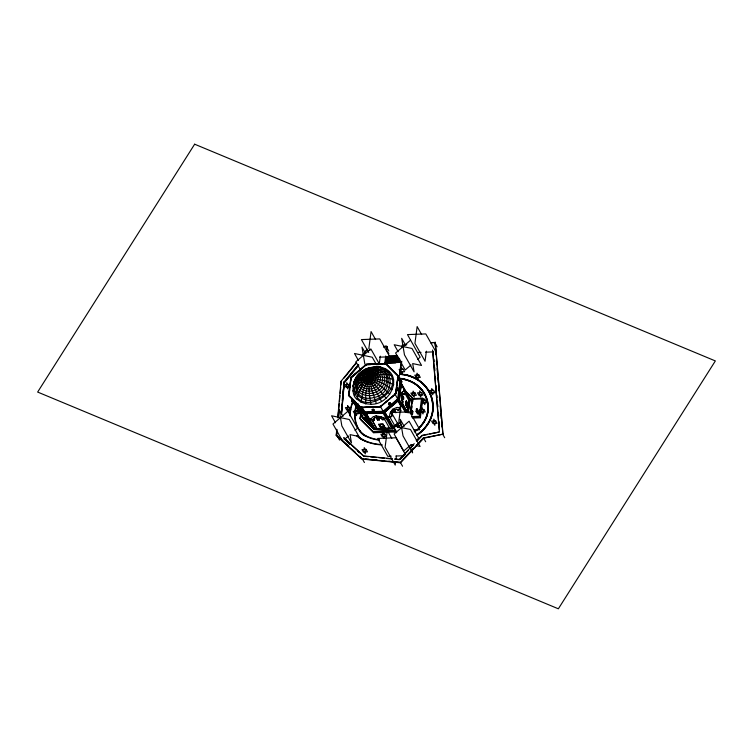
<?xml version="1.0" encoding="UTF-8"?>
<svg xmlns="http://www.w3.org/2000/svg" width="753" height="753" viewBox="0 0 753 753"><rect width="100%" height="100%" fill="white"/><g stroke="black" fill="none" stroke-linecap="round" stroke-linejoin="round"><path stroke-width="1.13" d="M368.349 375.963C368.302 376.735 367.116 375.559 367.624 374.514M397.226 388.972L398.648 391.278L398.864 389.63L398.017 388.124L397.226 388.689M370.278 377.272L370.617 377.818L368.697 376.698L369.412 377.451L368.706 378.053L368.104 377.291L368.292 376.848L368.33 379.361L368.537 377.714L369.394 379.446L370.344 378.806C370.664 376.378 368.029 377.46 370.344 378.806M369.394 379.446L368.716 377.686L369.761 379.305M369.667 376.782C368.236 375.21 370.58 379.992 368.001 377.507C368.405 376.284 369.685 378.533 370.081 379.088M368.066 379.164L368.198 377.018L369.168 377.658L368.81 376.726L367.803 378.467L368.33 379.361M369.234 377.545C367.539 375.709 370.975 377.742 370.288 378.194C368.857 377.959 367.596 375.719 368.311 376.265M368.904 380.105L369.243 393.753L370.909 404.22C390.976 405.218 405.067 373.187 380.98 367.219C373.639 363.793 370.532 370.504 369.422 376.161C360.612 381.112 377.055 380.867 369.422 376.161M368.302 377.686C368.386 377.413 369.139 376.105 369.008 377.639M370.909 404.22L365.694 403.787L360.998 402.111L363.21 390.252L367.859 379.879M369.676 376.848C368.396 376.82 368.518 377.121 369.732 376.933M393.461 427.695L384.821 412.145L393.461 427.695L397.913 423.911M367.295 374.523L367.615 375.239M368.697 377.639L367.53 375.248M368.537 377.611L368.405 376.764L367.878 378.9M430.66 342.596L435.366 342.474L442.99 434.152L423.685 438.227L400.492 462.794L361.967 459.076L336.318 435.422L336.685 429.276M337.758 417.557L341.062 381.253L356.31 362.541M336.318 435.422L336.855 429.558M337.918 417.849L338.455 411.995M338.662 409.651L339.198 403.796M339.415 401.453L339.942 395.598M340.158 393.254L340.695 387.4M340.902 385.056L341.062 381.253M337.005 432.89L336.789 435.215L339.537 440.072M341.495 408.738L341.815 405.265M342.229 400.643L342.549 397.17M342.973 392.548L343.283 389.075M343.707 384.444L343.914 382.138L358.268 364.687M341.269 414.141L344.196 381.94L341.533 413.284M341.495 414.112L344.337 382.882L358.861 365.064M348.055 386.091L347.773 388.877L346.38 386.411L346.757 382.693L348.15 385.159M356.818 412.842L356.527 415.628L355.134 413.152L355.51 409.434L356.913 411.91M365.544 451.047L365.261 453.843L363.868 451.367L364.245 447.649L365.638 450.125M384.397 435.686L384.105 438.481L382.712 436.006L383.089 432.288L384.021 433.935M402.573 371.831L402.384 373.695L400.982 371.22L401.368 367.502L402.3 369.149M414.442 394.506L414.159 397.292L412.757 394.826L413.133 391.108L414.536 393.574M418.329 376.604L418.047 379.39L416.644 376.924L417.021 373.196L418.423 375.672M421.059 394.261L420.776 397.047L419.374 394.581L419.75 390.863L420.682 392.511M423.318 411.166L423.035 413.952L421.642 411.477L422.019 407.759L423.412 410.234M425.097 401.838L424.814 404.634L423.421 402.158L423.798 398.441L425.191 400.916M433.041 391.955L432.759 394.741L431.365 392.275L431.742 388.557L432.674 390.205M435.112 422.508L434.829 425.294L433.436 422.828L433.813 419.11L435.206 421.576M368.019 379.06L368.01 377.215M368.706 377.902L368.217 377.535L367.775 378.59M348.554 395.476L350.842 377.413L366.382 364.217L385.997 363.492L398.196 375.662L395.899 393.734L380.359 406.921L360.753 407.646L348.479 395.344L360.753 407.646M348.874 395.438L351.096 377.498L348.837 395.363M349.439 392.078L349.731 389.875M351.039 379.954L351.331 377.742M398.139 379.568L400.483 381.903L398.215 399.109L383.305 411.769L364.49 412.456L363.981 413.595L351.698 401.311L351.99 399.062M362.955 411.449L352.922 401.528L352.018 401.49L352.197 399.052M360.791 413.228L360.056 418.8L372.933 431.648L393.631 430.876L395.325 429.351M360.819 414.301L360.235 418.724L360.781 414.235M391.72 428.382L374.994 428.796L366.146 413.632L374.843 429.003L391.72 428.382L383.023 413.011M366.419 413.51L369.412 418.922L371.596 418.847A7.634 3.614 7.5 0 1 372.688 417.134A4.876 2.306 7.5 0 1 373.592 416.616M372.198 410.065L372.255 409.651A1.045 0.489 7.5 0 1 372.707 409.312L372.641 409.717A1.045 0.489 7.5 0 0 372.18 410.065L373.046 411.58L372.255 409.651M371.596 418.847L369.422 418.828M372.641 409.717A1.299 0.612 7.5 0 0 372.876 409.641L372.923 409.218M373.102 411.157L374.853 411.505L373.996 409.999A1.045 0.489 7.5 0 0 373.187 409.707L373.243 409.284M379.277 363.991L380.303 356.169M372.067 420.136L374.373 419.958L372.067 420.136L376.801 428.504L389.442 428.033L384.727 419.581L382.355 419.525M376.095 415.863L379.456 416.494A4.876 2.306 7.5 0 1 380.792 416.842A7.634 3.614 7.5 0 1 383.682 418.357L385.922 418.226L383.729 418.395M376.594 418.216L376.622 417.981A1.129 0.537 7.5 0 1 377.046 417.586L377.008 417.821A1.129 0.537 7.5 0 0 376.594 418.216L377.573 419.958L379.38 419.882L378.43 417.915A1.129 0.537 7.5 0 0 377.592 417.557L377.554 417.802A1.129 0.537 7.5 0 1 378.401 418.15L379.38 419.882M377.008 417.821A1.242 0.593 7.5 0 0 377.234 417.727L377.272 417.491M384.67 364.094L385.734 355.981M387.098 346.549C385.432 355.378 390.374 342.681 383.719 346.851M377.573 419.958L376.622 417.981M385.922 357.035L385.404 363.294L395.664 362.918M376.801 428.504L372.076 420.042M385.404 363.294L385.592 361.911L400.408 361.355M388.068 362.174L385.79 362.259L385.969 360.866L399.655 360.367M400.031 359.35L386.345 359.859L385.969 360.866M394.525 359.915L386.553 360.207L386.731 358.852L399.269 358.39M398.506 357.421L387.108 357.844L386.731 358.852M397.744 356.451L387.484 356.828L387.108 357.844M379.7 417.642A5.215 2.475 7.5 0 1 381.489 418.527L381.47 418.621A5.215 2.475 7.5 0 0 379.691 417.736A2.504 1.186 7.5 0 0 379.004 417.557L376.839 417.049L375.192 417.699M384.727 419.581L382.43 419.666M397.989 375.907L395.645 393.64L380.284 406.686L395.899 393.734M397.876 377.084L395.57 393.508M401.998 347.133L402.253 345.175L406.799 344.761M398.563 379.503L398.826 377.488M399.015 378.665L401.114 362.259L401.368 362.711M401.763 361.271L400.05 373.808L404.926 374.589A45.754 37.932 -29.5 0 1 433.173 407.891A34.139 28.303 -29.5 0 1 417.049 435.178M398.196 391.296L398.412 389.649L397.537 388.124L398.017 388.124M352.385 398.798L353.383 400.549L364.791 411.938L383.145 411.26L397.688 398.921L399.89 382.138L397.415 377.752M399.212 397.556L398.836 399.909L399.099 397.518M399.41 395.203L399.711 392.887M400.172 389.414L400.474 387.089M399.429 395.871L399.89 392.388M400.191 390.073L400.662 386.59M400.954 384.388L401.509 381.649L399.156 399.542M363.953 413.548L383.701 412.87L399.316 399.608L401.697 381.573L397.612 377.498L401.669 381.526L398.798 399.834M402.243 402.676L401.876 404.681L402.243 402.676A7.634 2.259 87.9 0 1 401.556 399.203M403.702 391.579L403.966 389.583L403.702 391.579A7.634 2.259 87.9 0 0 402.535 391.786A4.876 1.44 87.9 0 0 402.187 392.417L401.405 394.365L401.471 397.8M403.288 399.344L403.504 397.697L402.497 395.946L403.768 397.688C404.154 401.754 400.869 396.379 402.789 395.956M402.836 404.201L407.665 412.559L409.19 400.991L407.561 412.559L402.836 404.201L402.704 401.048M395.664 461.73L395.221 465.09L385.103 447.197L387.315 430.443L391.814 438.397M395.956 459.499L396.398 456.149M405.735 404.728L406.347 400.812L408.182 404.069C409.34 415.355 402.497 397.697 407.655 408.051M405.82 404.803L406.347 400.812M406.309 401.801L405.867 404.512L407.364 407.091L407.731 404.305L406.309 401.801L407.486 404.399L407.364 407.091M407.458 407.778L407.938 404.154L406.206 401.104M407.862 412.22L409.547 399.448L401.048 383.992M408.004 412.597L409.745 399.372L400.907 383.456M408.154 412.7L409.961 399.043L408.258 397.32M408.324 412.729L410.103 398.902M410.479 413.613L412.531 398.017L410.31 413.576L412.352 398.092L404.361 390.12M410.931 412.87L411.26 410.385L412.145 410.357L412.879 411.656L412.55 414.141L411.675 414.169L410.931 412.87L411.816 412.842L412.55 414.141M411.891 408.201L412.183 405.989M412.766 401.565L413.058 399.354M411.816 412.842L412.145 410.357M416.089 411.467L416.418 408.983L417.266 408.954L418.668 411.439L418.339 413.924L417.491 413.952L416.089 411.467L416.936 411.439L418.339 413.924M416.936 411.439L417.266 408.954M426.377 351.18L425.059 361.233L414.941 343.349L417.143 326.595L421.642 334.539M412.475 418.056L420.343 417.764L419.929 417.021L422.386 398.224L412.268 398.601M420.343 417.764L422.81 398.968L422.386 398.224M369.064 377.573C368.801 376.124 371.125 378.966 368.481 378.674M369.036 376.848L368.659 376.829M360.998 402.111L357.138 399.297C358.268 391.805 362.513 385.169 367.455 379.587M367.812 375.248L367.935 376.453M368.424 377.357L367.709 377.884M357.138 399.297C347.293 393.292 356.762 361.845 367.822 376.801M389.527 371.709C382.176 370.222 374.947 373.883 369.036 377.912C364.264 377.488 358.212 376.764 354.625 380.66L352.865 386.298M367.859 376.378C367.342 375.493 368.594 376.754 367.718 375.851M367.953 375.728L367.728 376.331M368.085 377.357L367.728 378.166M367.784 377.658L368.17 376.98M369.535 376.961L368.706 376.961L369.224 377.197M369.874 377.582L369.008 378.495L368.001 377.997M370.382 377.874L369.572 378.966L368.217 378.872M368.358 380.058L365.732 393.461L365.694 403.787M354.39 395.551L358.117 387.917L363.699 381.931L376.302 371.54L381.931 369.055L385.668 368.895M397.226 388.604L397.509 388.115M367.426 377.215C364.301 376.284 359.35 373.573 356.818 376.829L360.913 372.33M401.453 399.203A4.876 1.44 87.9 0 1 401.368 397.8L401.302 394.374L402.083 392.417A4.876 1.44 87.9 0 1 402.431 391.795M402.582 400.973A5.29 1.562 87.9 0 1 402.121 398.61A2.504 0.744 87.9 0 1 402.074 397.876L402.535 394.393M352.931 391.108C355.52 384.369 362.391 380.566 368.754 378.025M369.328 368.01C392.097 361.412 394.807 393.565 374.203 397.462C350.578 404.032 349.157 370.749 370.382 367.624C367.332 368.622 369.064 373.761 368.857 376.246M357.571 375.888C345.514 390.769 364.97 407.147 379.503 397.678C395.419 391.795 393.085 365.083 374.42 366.956M354.183 381.423L354.625 380.66M368.179 376.246L367.841 375.992M370.382 378.298L368.565 379.258M383.748 412.616L364.188 413.642L351.905 401.293M369.968 376.208C372.424 372.264 375.728 367.088 380.98 367.219M380.547 427.535L384.915 427.375L380.547 427.535L378.712 424.287L380.717 427.28M381.027 426.989L384.058 426.876L381.027 426.989C376.613 423.478 384.416 423.101 384.058 426.876M401.189 406.385L398.13 400.963L400.963 406.432L399.241 407.9A7.634 4.16 -45.1 0 0 396.718 407.618A4.876 2.654 -45.1 0 0 395.617 407.975L392.802 409.152L390.892 411.872A4.876 2.654 -45.1 0 0 390.233 413.011M392.868 409.218L390.958 411.938A4.876 2.654 -45.1 0 0 390.299 413.077A7.634 4.16 -45.1 0 0 389.621 416.004L387.833 417.463L389.63 416.061M397.593 409.632A5.403 2.946 -45.1 0 0 397.433 409.547A5.215 2.843 -45.1 0 0 395.946 409.519A2.504 1.365 -45.1 0 0 395.381 409.698L393.537 410.441L392.294 412.202A2.504 1.365 -45.1 0 0 391.946 412.795A5.29 2.88 -45.1 0 0 391.485 414.818L391.965 415.976L390.082 417.454L391.965 415.976M392.36 412.268L393.593 410.507L395.381 409.698M362.127 355.407L367.21 349.176M344.13 377.978L356.48 362.833M364.471 353.025L367.37 349.467M344.366 382.232L358.437 364.97M368.697 377.771L368.038 377.535L368.377 376.999M367.888 376.142L368.876 377.234M367.953 377.357L368.321 376.876M368.048 377.601L368.895 376.98M370.278 378.712L368.97 379.399M394.741 458.963L399.344 459.405L414.235 443.639M416.578 441.145L422.066 435.338L439.526 431.977M394.901 459.245L399.514 459.697L408.126 450.567M411.26 447.244L413.613 444.759M417.529 440.609L422.235 435.629L427.638 434.49M400.436 459.302L404.361 455.141M404.342 458.125L413.915 447.997M416.305 445.465L423.478 437.86L425.671 441.738M336.158 435.13L361.798 458.784L400.332 462.502L423.525 437.935L442.99 434.152M410.554 340.187L395.598 353.006L405.199 369.977L411.016 364.998M417.67 359.303L420.165 357.167L407.477 334.596L425.803 333.918L435.921 351.802M344.234 439.611L348.394 436.043M355.039 430.349L357.534 428.212L347.933 411.232L332.967 424.052L342.568 441.032M413.435 445.061L411.213 444.599L403.73 451L394.13 434.029L409.086 421.209L418.696 438.19L416.202 440.326M361.449 369.008L351.209 377.705L366.532 364.584L385.969 363.944L397.913 375.775M357.703 404.079L358.221 403.89M358.861 405.33L358.503 405.641L357.647 404.126M359.99 406.451L359.623 406.761L358.419 404.785M365.196 415.863L371.878 426.725L364.01 418.884L359.369 410.451L360.791 411.872L360.386 411.157M359.51 409.312L363.257 412.898A4.876 0.612 49.7 0 1 364.17 413.971A7.634 0.96 49.7 0 1 366.306 416.795A7.634 0.96 49.7 0 0 364.085 414.046M361.581 411.627L363.275 413.378M360.743 410.856L361.732 411.618L360.536 410.846A5.29 0.668 49.7 0 0 360.348 410.79A5.29 0.668 49.7 0 1 360.574 410.752L360.527 410.837M362.334 412.126L364.132 414.875M362.344 412.559L362.946 413.322M362.805 413.934L362.033 412.023L363.925 415.054M367.229 418.301L365.111 415.938A5.403 0.678 49.7 0 0 364.913 415.647L364.97 415.543A5.215 0.659 49.7 0 0 363.661 413.83L363.548 413.698M389.395 405.349L391.108 404.417L390.252 402.911A1.045 0.565 -45.1 0 0 389.612 402.977A1.299 0.706 -45.1 0 1 389.31 403.119A1.299 0.706 -45.1 0 1 389.141 403.373A1.045 0.565 -45.1 0 0 388.812 404.126L389.678 405.632L388.539 403.834A1.045 0.565 -45.1 0 1 388.755 403.222M386.345 410.253L388.096 408.766M391.607 405.782L393.358 404.295M384.755 412.315L398.13 400.963M398.29 410.489L400.107 408.945L401.217 410.874M398.215 410.357L400.163 409.011M398.158 422.979L394.817 425.812L398.224 423.045M393.48 427.393L397.838 423.694M392.878 428.617L398.968 423.44M374.109 429.464L393.047 428.758M395.598 426.593L399.062 423.553M393.584 430.725L395.259 429.21M397.866 427.083L399.551 425.567M397.951 427.215L399.636 425.68M360.951 419.986L373.733 432.74L394.299 431.987L396.012 430.528M360.998 407.354L361.816 406.676L364.791 411.938M360.678 372.509L365.196 369.685L360.574 372.829M368.659 376.989L368.189 377.526M369.497 378.825L370.175 377.215M351.717 401.358L352.79 400.784L364.49 412.456M366.269 420.673C374.072 427.808 363.567 419.092 364.744 417.529M368.49 422.489L365.186 418.094M368.311 376.462L365.026 369.535L369.987 367.577M368.528 376.98L369.168 376.952M364.603 412.964L373.272 428.438L362.777 417.962L354.625 403.552M371.163 377.074C377.846 374.693 385.348 373.243 392.275 375.455M373.573 416.71L376.114 415.769M400.483 381.903L401.697 381.573M364.744 413.322L364.076 413.435L383.785 412.691M429.794 434.029L438.444 432.203M369.629 367.709L375.756 366.786L375.088 366.777M369.224 379.098L368.226 379.013L367.793 377.987M381.47 401.321L369.036 377.912C363.351 378.768 356.818 380.237 353.364 385.282C355.934 426.123 419.12 383.399 380.03 367.191M371.314 377.545C378.806 376.556 386.741 376.764 393.734 379.898M383.879 347.142L387.258 346.832M430.829 342.888L435.366 342.474M386.505 350.183L388.887 353.665M369.516 377.131L370.052 377.168M350.004 386.891L345.919 387.146L344.526 384.679L348.611 384.425L349.543 386.073M417.595 352.479L421.031 352.348M425.614 352.178L433.634 351.886M389 355.783L396.982 355.482M379.54 357.176L389.847 356.79L379.728 338.906L361.412 339.584L368.716 352.498M389.96 357.101L395.664 356.894M390.722 358.07L398.704 357.769M390.732 361.054L399.852 360.715M397.189 361.835L400.605 361.713M385.207 362.946L401.17 362.353M366.457 364.452L375.21 364.264M366.607 364.772L371.003 364.612M416.861 434.914A33.753 27.983 -29.5 0 0 432.806 407.938A45.368 37.612 -29.5 0 0 404.794 374.928L399.598 374.26M367.248 375.596L367.765 375.606M367.21 375.672L367.718 375.719M398.695 378.335L399.062 378.317A40.709 33.753 -29.5 0 1 428.325 408.55A29.085 24.115 -29.5 0 1 414.583 431.789M397.339 389.79L398.648 391.278M402.309 397.612L403.552 399.335M399.015 399.429L401.876 404.681M411.853 399.344L421.492 398.986L419.223 416.324L411.722 416.607M360.894 407.401L380.284 406.648L380.171 405.999L383.145 411.26M360.678 407.514L380.321 406.752M364.904 413.181L369.328 413.011M380.397 412.606L383.719 412.484L392.962 428.834M411.995 411.684L412.879 411.656M418.668 411.439L417.821 411.467L416.418 408.983M412.051 417.322L419.929 417.021M377.611 419.713L379.408 419.647M378.712 424.287L383.07 424.127L384.915 427.375M379.606 424.485L382.646 424.372M392.915 428.673L374.203 429.304L362.635 417.783M360.198 418.659L373.027 431.488L393.546 430.66L394.299 431.987M414.112 429.944L419.835 429.737L409.717 411.853L391.391 412.531L399.824 427.431M393.593 430.82L372.933 431.648M391.202 456.205L387.767 456.327L377.648 438.444L395.974 437.766L405.528 454.661M395.786 456.036L403.796 455.734M395.57 393.668L394.704 393.65L397.688 398.921M369.026 379.512L368.255 379.136M343.792 437.672L363.624 455.951L392.435 458.737M343.961 437.964L363.784 456.243L368.396 456.695M370.702 456.911L376.462 457.466M378.768 457.692L384.529 458.248M386.835 458.473L391.447 458.916M365.694 459.01L369.158 459.339M372.622 459.678L377.244 460.121M380.717 460.459L384.181 460.789M388.802 461.241L392.266 461.57M394.581 461.796L400.361 462.351L402.554 466.239M371.323 378.053L384.661 380.623L393.81 384.708M398.657 378.608L403.062 379.239A40.323 33.433 -29.5 0 1 427.949 408.597A28.699 23.795 -29.5 0 1 418.546 428.231M416.767 445.757L420.089 446.463L410.489 429.483L392.727 425.756L396.68 432.749M371.182 378.561L383.766 383.898L392.482 389.583M383.07 424.127L384.679 427.13M397.471 409.604L397.49 409.613A5.215 2.843 -45.1 0 0 395.88 409.453M398.215 399.109L399.316 399.608L383.672 412.823L383.305 411.769M357.308 435.563A26.581 22.035 -29.5 0 0 362.325 439.441L366.805 441.465A52.766 43.749 -29.5 0 0 381.338 444.543M366.56 441.691L362.833 440.053L366.617 441.785A53.152 44.069 -29.5 0 0 382.364 444.929M408.992 397.753L401.104 383.465M397.885 409.773L398.356 410.554M363.097 439.837L362.268 439.347A26.581 22.035 -29.5 0 1 357.261 435.469M362.88 440.147L362.042 439.639A26.967 22.355 -29.5 0 1 356.96 435.705M403.777 394.017L403.542 393.932A5.403 1.6 87.9 0 0 403.41 393.857M370.909 379.051L381.997 386.995L389.847 394.177M381.489 418.527L381.507 418.64A5.403 2.56 7.5 0 1 381.696 418.79A5.403 2.56 7.5 0 0 381.517 418.546M368.123 378.157L369.384 378.119L369.412 376.989M361.007 410.329L359.595 409.246A4.876 0.612 49.7 0 0 359.125 408.945A7.634 0.96 49.7 0 0 358.71 409.368M370.372 377.564L370.617 378.147M344.215 438.83L350.098 444.251M357.647 451.226L359.332 452.769M347.152 441.898L349.674 444.223M337.636 435.996L348.658 446.162M352.046 449.287L355.444 452.421M359.68 456.327L362.221 458.671L364.424 462.549M385.903 364.057L397.895 376.029M397.452 377.601L401.631 381.846M403.646 389.122L412.531 398.017M405.867 392.172L408.267 394.563M408.408 397.245L410.14 398.968L400.888 382.618M400.963 406.432L399.241 407.9M389.31 403.119L389.028 402.836A1.299 0.706 -45.1 0 0 389.292 402.723L389.574 403.006M394.901 410.959L395.88 412.691L394.901 410.959A1.129 0.612 -45.1 0 0 394.186 411.006A1.242 0.678 -45.1 0 1 393.932 411.11A1.242 0.678 -45.1 0 1 393.763 411.373A1.129 0.612 -45.1 0 0 393.471 412.173L393.311 412.013M394.186 411.006L394.026 410.846A1.242 0.678 -45.1 0 1 393.763 410.95A1.242 0.678 -45.1 0 1 393.593 411.213L393.763 411.373M349.006 395.391L355.397 401.773M348.761 395.231L360.932 407.467L380.359 406.921M357.506 405.867L361.449 409.811M352.592 401.462L362.937 411.787M359.285 410.526L360.706 411.947L360.358 411.034M364.424 417.416L367.21 419.986L365.487 418.207L366.796 420.513M362.409 417.783L374.147 429.53L364.687 412.889M368.151 377.291L368.509 376.886L368.142 377.648M370.514 379.465L386.091 398.177M361.647 411.684L363.577 413.905A5.215 0.659 49.7 0 1 364.885 415.609M370.005 376.98L370.514 377.507M367.869 378.232L369.422 378.693L369.93 377.14M364.97 415.543L364.989 415.581A5.403 0.678 49.7 0 1 365.139 415.797M437.135 346.804L434.942 342.926L435.234 346.427M405.632 345.316L401.678 338.323L404.474 354.87L414.075 371.841L412.682 363.577L421.558 365.44L411.957 348.46L394.196 344.733L398.149 351.726M404.869 374.505A45.754 37.932 -29.5 0 1 433.126 407.797L433.173 407.891M400.022 374.241L404.738 374.825A45.368 37.612 -29.5 0 1 432.749 407.844L432.806 407.938M442.5 433.841L444.694 437.728M403.006 379.145A40.323 33.433 -29.5 0 1 427.902 408.502L427.949 408.597M386.75 347.293L388.84 350.983M398.629 377.554L399.071 378.335M375.568 339.537L371.069 331.584L368.866 348.338L369.987 350.324M409.19 400.991L404.465 392.633L404.182 394.732L403.674 394.017M385.997 363.492L366.457 364.348L350.842 377.413M403.109 402.102L402.601 401.048M379.333 363.925L370.853 348.95L355.896 361.76L360.414 369.751M398.968 399.354L406.441 412.569M398.619 399.824L405.556 412.089M405.556 412.475L401.057 404.53L398.855 421.285L401.66 426.254M376.208 364.207L372.255 357.223L354.494 353.496L358.447 360.48M365.365 353.072L361.977 347.086L364.772 363.624L365.902 365.619M404.163 426.339L400.21 419.346L403.006 435.893L412.606 452.864L411.91 448.732M390.082 417.454L394.883 425.878M382.025 418.95L382.42 419.76M382.524 424.334L383.832 426.64M379.879 424.428L381.178 426.744M373.968 419.242L374.373 419.958M374.354 420.052L373.987 419.035A5.29 2.504 7.5 0 1 374.74 417.821A2.504 1.186 7.5 0 1 375.201 417.595M368.932 423.045L367.135 419.845L368.979 423.374M372.989 431.422L373.733 432.74M365.318 418.546L366.466 420.579M343.914 382.138L344.337 382.882M354.851 403.608L362.937 417.906M353.204 401.5L362.447 417.849M365.807 435.78L365.864 435.874A21.517 17.837 -29.5 0 1 360.028 430.961L359.972 430.867A21.517 17.837 -29.5 0 0 365.807 435.78A47.721 39.561 -29.5 0 0 379.418 439.78M379.371 440.213A48.107 39.881 -29.5 0 1 365.647 436.175L365.6 436.081A21.922 18.176 -29.5 0 1 359.652 431.074A38.394 31.833 -29.5 0 1 354.719 413.03M359.652 431.074L359.699 431.168A21.922 18.176 -29.5 0 0 365.647 436.175M343.001 416.362L339.048 409.368L341.843 425.916L351.453 442.896L350.051 434.622L358.936 436.486L349.326 419.506L331.565 415.778L335.527 422.772M376.293 403.382L372.227 390.995L369.036 377.912M402.573 397.603L402.422 396.323M397.8 389.772L397.688 388.793M411.213 444.599L411.562 446.661M435.206 342.182L442.82 433.86M435.62 351.086L435.912 354.578M436.392 360.414L436.684 363.906M437.069 368.565L437.465 373.234M437.851 377.893L438.237 382.562M438.623 387.221L438.914 390.713M439.394 396.549L439.686 400.041M440.176 405.867L440.467 409.368M440.853 414.028L441.239 418.696M441.625 423.355L441.917 426.847M433.935 359.134L434.133 361.459M434.613 367.266L434.905 370.749M435.385 376.556L435.582 378.872M436.156 385.837L436.354 388.162M436.928 395.127L437.126 397.452M437.7 404.417L437.898 406.742M438.378 412.55L438.67 416.033M439.15 421.84L439.338 424.155M432.843 351.482L439.328 429.643M432.58 350.032L439.366 431.685M402.177 397.876L402.639 394.393A2.504 0.744 87.9 0 1 402.817 394.064M350.154 415.741A43.062 35.702 -29.5 0 1 353.11 401.603M360.028 430.961A38.017 31.513 -29.5 0 1 355.087 414.112M355.237 412.06A38.017 31.513 -29.5 0 1 356.207 406.912M414.395 431.525A28.699 23.795 -29.5 0 0 416.541 429.954A28.699 23.795 -29.5 0 1 414.338 431.431M354.814 411.995A38.394 31.833 -29.5 0 1 355.793 406.78M362.099 439.733A26.967 22.355 -29.5 0 1 357.007 435.799M349.787 415.797A43.448 36.022 -29.5 0 1 352.762 401.528M427.902 408.502A28.699 23.795 -29.5 0 1 418.489 428.137M414.526 431.695A29.085 24.115 -29.5 0 0 428.269 408.455A40.709 33.753 -29.5 0 0 399.015 378.222M432.749 407.844A33.753 27.983 -29.5 0 1 416.804 434.82M433.116 407.797A34.139 28.303 -29.5 0 1 416.993 435.083M389.329 402.695A1.045 0.565 -45.1 0 1 390.016 402.582M373.29 409.284A1.045 0.489 7.5 0 1 374.119 409.576M373.187 409.698A1.299 0.612 7.5 0 1 372.876 409.641M396.652 407.561A7.634 4.16 -45.1 0 1 399.128 407.815M391.551 414.884A5.29 2.88 -45.1 0 1 392.012 412.851M360.263 411.072A5.29 0.668 49.7 0 1 360.235 410.903A5.29 0.668 49.7 0 0 360.348 411.006M380.802 416.748A7.634 3.614 7.5 0 1 383.691 418.263M373.977 419.073A5.29 2.504 7.5 0 1 374.73 417.915M377.554 417.802A1.242 0.593 7.5 0 1 377.234 417.727M402.714 394.073A5.215 1.544 87.9 0 1 403.382 393.847M402.686 400.963A5.29 1.562 87.9 0 1 402.224 398.601M347.632 405.651L347.246 409.368L348.648 411.835L349.025 408.117L347.632 405.651M356.913 378.844C349.74 398.732 380.35 401.217 385.696 384.981C392.859 365.092 362.259 362.607 356.913 378.844M357.986 378.411C351.566 396.219 378.975 398.45 383.766 383.898C390.186 366.09 362.767 363.868 357.986 378.411M359.2 378.062C353.458 393.038 377.959 395.946 381.771 382.872C387.503 367.888 363.012 364.979 359.2 378.062M360.555 377.799C355.68 390.515 376.472 392.991 379.71 381.884C384.585 369.168 363.793 366.702 360.555 377.799M362.033 377.639C358.07 387.974 374.985 389.988 377.611 380.952C381.573 370.617 364.668 368.612 362.033 377.639M363.633 377.564C360.621 385.432 373.479 386.957 375.483 380.086C378.495 372.227 365.638 370.702 363.633 377.564M365.337 377.582C363.304 382.891 371.982 383.926 373.337 379.286C375.371 373.987 366.692 372.951 365.337 377.582M194.651 144.2L37.65 392.059L558.359 608.8L715.35 360.932L194.651 144.2M357.44 407.975L358.795 409.331L357.44 407.975M366.344 416.851L367.699 418.207L366.344 416.851M403.222 369.234L399.137 369.488L400.53 371.963L404.615 371.709L403.222 369.234M418.875 374.938L414.79 375.182L416.193 377.658L420.278 377.404L418.875 374.938M433.596 390.289L429.511 390.534L430.914 393.01L434.989 392.755L433.596 390.289M414.988 392.84L410.903 393.094L412.305 395.56L416.39 395.316L414.988 392.84M421.605 392.595L417.52 392.85L418.922 395.316L423.007 395.071L421.605 392.595M425.652 400.172L421.567 400.427L422.96 402.902L427.045 402.648L425.652 400.172M349.477 407.382L345.401 407.637L346.794 410.103L350.879 409.848L349.477 407.382M357.364 411.176L353.279 411.42L354.682 413.896L358.767 413.642L357.364 411.176M423.873 409.491L419.788 409.745L421.181 412.22L425.266 411.966L423.873 409.491M435.667 420.842L431.582 421.096L432.975 423.562L437.06 423.308L435.667 420.842M384.943 434.02L380.858 434.274L382.26 436.749L386.336 436.495L384.943 434.02M366.099 449.381L362.014 449.635L363.407 452.111L367.492 451.856L366.099 449.381"/></g></svg>
